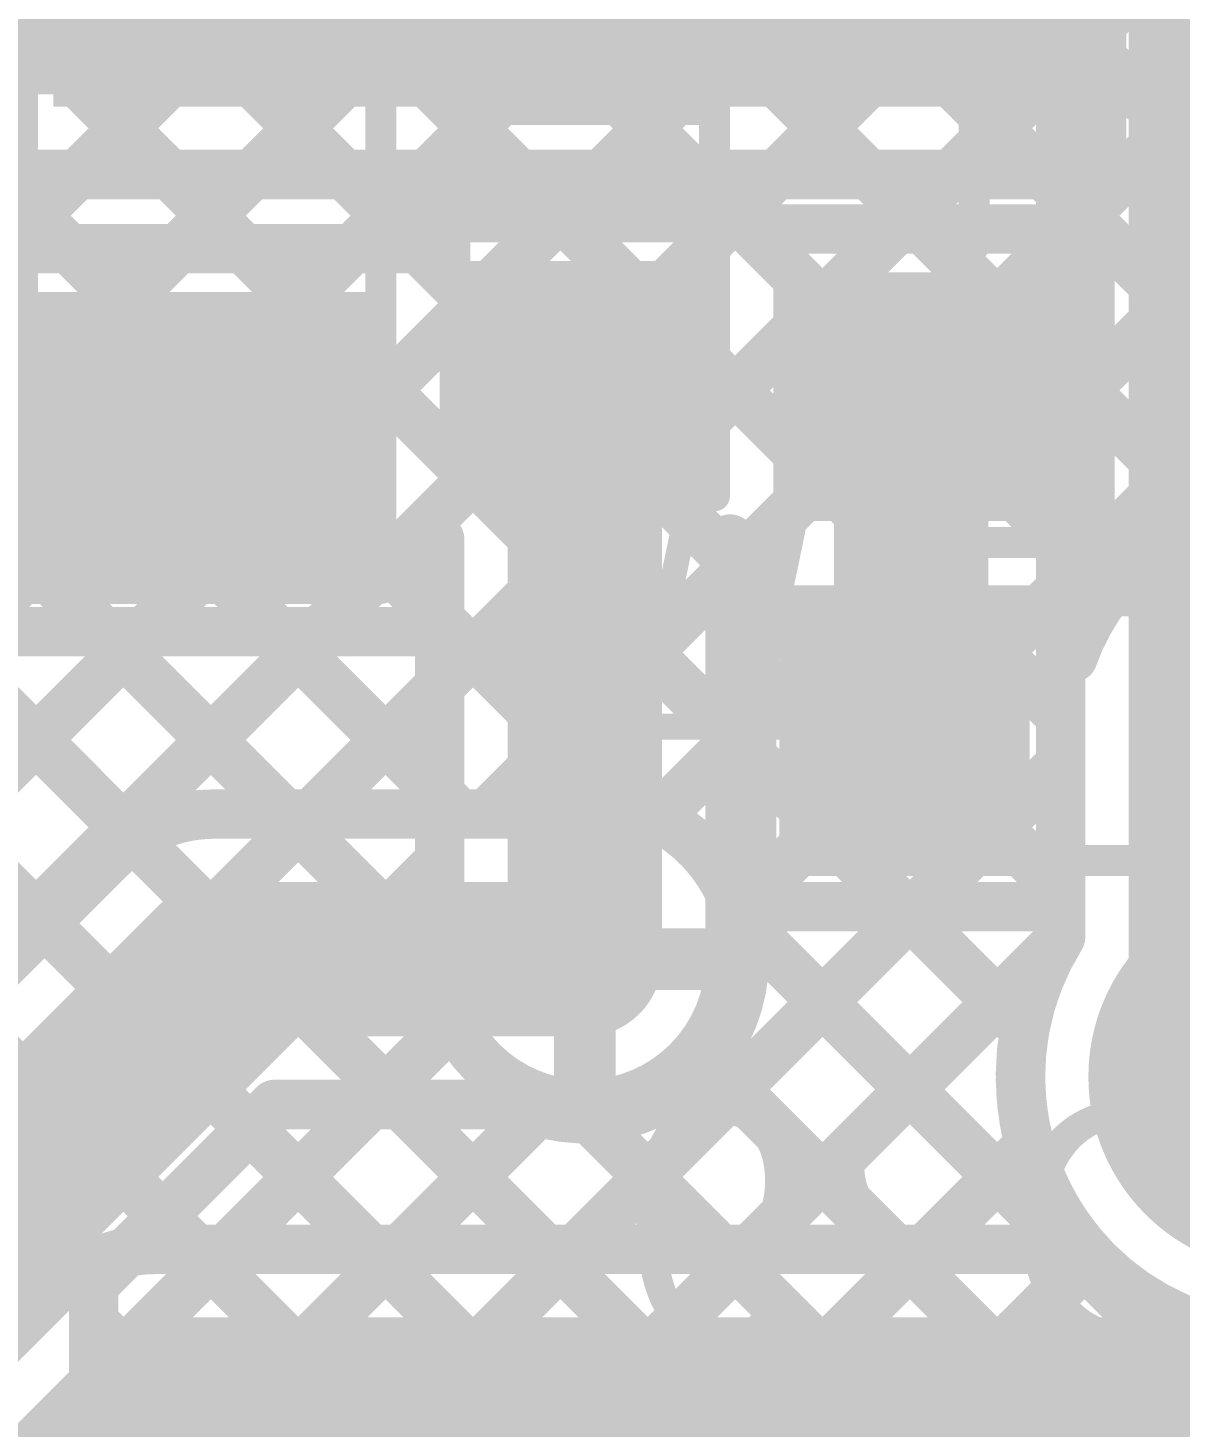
# Model space of a CAD drawing. Header units: millimetres. Extents: x 0 to 214, y 0 to 214.
# Drawn here: x 4.4159 to 4.6023, y 1.1491 to 1.3757 of the extents above; entities that cross this region are included whole.
import ezdxf

# ---------------------------------------------------------------- set-up
doc = ezdxf.new("R2010")
doc.units = ezdxf.units.MM
doc.header["$MEASUREMENT"] = 0
for name, color, linetype in [('BottomLayer', 5, 'Continuous'), ('BottomOverlay', 54, 'Continuous'), ('BottomPaste', 16, 'Continuous'), ('BottomSolder', 6, 'Continuous'), ('TopLayer', 1, 'Continuous'), ('TopOverlay', 2, 'Continuous'), ('TopPaste', 8, 'Continuous'), ('TopSolder', 216, 'Continuous'), ('ViaHoleLayer', 16, 'Continuous')]:
    doc.layers.add(name, color=color, linetype=linetype)
doc.styles.add('Arial', font='', dxfattribs={"height": 0.2})
doc.styles.get('Arial').set_extended_font_data('Arial')

# ---------------------------------------------------------------- blocks, each defined once
blk = doc.blocks.new('RES_0603_42')
at = {"layer": 'TopLayer'}
for points in [[(-0.015, 0.0175), (-0.015, -0.0175), (-0.045, -0.0175), (-0.045, 0.0175)], [(0.045, 0.0175), (0.045, -0.0175), (0.015, -0.0175), (0.015, 0.0175)]]:
    blk.add_hatch(color=1, dxfattribs=at).paths.add_polyline_path(points)
at = {"layer": 'TopPaste'}
for points in [[(-0.015, 0.0175), (-0.015, -0.0175), (-0.045, -0.0175), (-0.045, 0.0175)], [(0.045, 0.0175), (0.045, -0.0175), (0.015, -0.0175), (0.015, 0.0175)]]:
    blk.add_hatch(color=8, dxfattribs=at).paths.add_polyline_path(points)
at = {"layer": 'TopSolder'}
for points in [[(-0.011, 0.0215), (-0.011, -0.0215), (-0.049, -0.0215), (-0.049, 0.0215)], [(0.049, 0.0215), (0.049, -0.0215), (0.011, -0.0215), (0.011, 0.0215)]]:
    blk.add_hatch(color=216, dxfattribs=at).paths.add_polyline_path(points)
at = {"layer": 'TopOverlay', "const_width": 0.005}
for points in [[(-0.049, -0.021), (-0.049, 0.021)], [(0.049, 0.021), (-0.049, 0.021)], [(0.049, -0.021), (0.049, 0.021)], [(0.049, -0.021), (-0.049, -0.021)]]:
    blk.add_lwpolyline(points, dxfattribs=at)
at = {"layer": 'TopOverlay', "const_width": 0.0025}
for points in [[(-0.05025, 0.021, 1), (-0.04775, 0.021, 1)], [(-0.05025, 0.021, 1), (-0.04775, 0.021, 1)], [(0.04775, 0.021, 1), (0.05025, 0.021, 1)], [(0.04775, 0.021, 1), (0.05025, 0.021, 1)], [(-0.05025, -0.021, 1), (-0.04775, -0.021, 1)], [(-0.05025, -0.021, 1), (-0.04775, -0.021, 1)], [(0.04775, -0.021, 1), (0.05025, -0.021, 1)], [(0.04775, -0.021, 1), (0.05025, -0.021, 1)]]:
    blk.add_lwpolyline(points, format="xyb", close=True, dxfattribs=at)
blk = doc.blocks.new('RES_0805_44')
at = {"layer": 'TopLayer'}
for points in [[(-0.06, 0.025), (-0.02, 0.025), (-0.02, -0.025), (-0.06, -0.025)], [(0.02, 0.025), (0.06, 0.025), (0.06, -0.025), (0.02, -0.025)]]:
    blk.add_hatch(color=1, dxfattribs=at).paths.add_polyline_path(points)
at = {"layer": 'TopPaste'}
for points in [[(-0.06, 0.025), (-0.02, 0.025), (-0.02, -0.025), (-0.06, -0.025)], [(0.02, 0.025), (0.06, 0.025), (0.06, -0.025), (0.02, -0.025)]]:
    blk.add_hatch(color=8, dxfattribs=at).paths.add_polyline_path(points)
at = {"layer": 'TopSolder'}
for points in [[(-0.064, 0.029), (-0.016, 0.029), (-0.016, -0.029), (-0.064, -0.029)], [(0.016, 0.029), (0.064, 0.029), (0.064, -0.029), (0.016, -0.029)]]:
    blk.add_hatch(color=216, dxfattribs=at).paths.add_polyline_path(points)
at = {"layer": 'TopOverlay', "const_width": 0.005}
for points in [[(0.064, 0.029), (-0.064, 0.029)], [(-0.064, -0.029), (-0.064, 0.029)], [(0.064, -0.029), (0.064, 0.029)], [(0.064, -0.029), (-0.064, -0.029)]]:
    blk.add_lwpolyline(points, dxfattribs=at)
at = {"layer": 'TopOverlay', "const_width": 0.0025}
for points in [[(-0.06525, 0.029, 1), (-0.06275, 0.029, 1)], [(-0.06525, 0.029, 1), (-0.06275, 0.029, 1)], [(0.06275, 0.029, 1), (0.06525, 0.029, 1)], [(0.06275, 0.029, 1), (0.06525, 0.029, 1)], [(-0.06525, -0.029, 1), (-0.06275, -0.029, 1)], [(-0.06525, -0.029, 1), (-0.06275, -0.029, 1)], [(0.06275, -0.029, 1), (0.06525, -0.029, 1)], [(0.06275, -0.029, 1), (0.06525, -0.029, 1)]]:
    blk.add_lwpolyline(points, format="xyb", close=True, dxfattribs=at)
blk = doc.blocks.new('RES_0603_53')
at = {"layer": 'TopLayer'}
for points in [[(-0.015, 0.0175), (-0.015, -0.0175), (-0.045, -0.0175), (-0.045, 0.0175)], [(0.045, 0.0175), (0.045, -0.0175), (0.015, -0.0175), (0.015, 0.0175)]]:
    blk.add_hatch(color=1, dxfattribs=at).paths.add_polyline_path(points)
at = {"layer": 'TopPaste'}
for points in [[(-0.015, 0.0175), (-0.015, -0.0175), (-0.045, -0.0175), (-0.045, 0.0175)], [(0.045, 0.0175), (0.045, -0.0175), (0.015, -0.0175), (0.015, 0.0175)]]:
    blk.add_hatch(color=8, dxfattribs=at).paths.add_polyline_path(points)
at = {"layer": 'TopSolder'}
for points in [[(-0.011, 0.0215), (-0.011, -0.0215), (-0.049, -0.0215), (-0.049, 0.0215)], [(0.049, 0.0215), (0.049, -0.0215), (0.011, -0.0215), (0.011, 0.0215)]]:
    blk.add_hatch(color=216, dxfattribs=at).paths.add_polyline_path(points)
at = {"layer": 'TopOverlay', "const_width": 0.005}
for points in [[(-0.049, -0.021), (-0.049, 0.021)], [(-0.049, 0.021), (0.049, 0.021)], [(0.049, -0.021), (0.049, 0.021)], [(-0.049, -0.021), (0.049, -0.021)]]:
    blk.add_lwpolyline(points, dxfattribs=at)
at = {"layer": 'TopOverlay', "const_width": 0.0025}
for points in [[(-0.05025, 0.021, 1), (-0.04775, 0.021, 1)], [(-0.05025, 0.021, 1), (-0.04775, 0.021, 1)], [(0.04775, 0.021, 1), (0.05025, 0.021, 1)], [(0.04775, 0.021, 1), (0.05025, 0.021, 1)], [(-0.05025, -0.021, 1), (-0.04775, -0.021, 1)], [(-0.05025, -0.021, 1), (-0.04775, -0.021, 1)], [(0.04775, -0.021, 1), (0.05025, -0.021, 1)], [(0.04775, -0.021, 1), (0.05025, -0.021, 1)]]:
    blk.add_lwpolyline(points, format="xyb", close=True, dxfattribs=at)
blk = doc.blocks.new('SOT_23_B_69')
at = {"layer": 'BottomLayer'}
for points in [[(-0.05354335, 0.05748035), (-0.02125985, 0.05748035), (-0.02125985, 0.02125985), (-0.05354335, 0.02125985)], [(0.02125985, 0.05748035), (0.05354335, 0.05748035), (0.05354335, 0.02125985), (0.02125985, 0.02125985)], [(-0.01614175, -0.02125985), (0.01614175, -0.02125985), (0.01614175, -0.05748035), (-0.01614175, -0.05748035)]]:
    blk.add_hatch(color=5, dxfattribs=at).paths.add_polyline_path(points)
at = {"layer": 'BottomPaste'}
for points in [[(-0.05354335, 0.05748035), (-0.02125985, 0.05748035), (-0.02125985, 0.02125985), (-0.05354335, 0.02125985)], [(0.02125985, 0.05748035), (0.05354335, 0.05748035), (0.05354335, 0.02125985), (0.02125985, 0.02125985)], [(-0.01614175, -0.02125985), (0.01614175, -0.02125985), (0.01614175, -0.05748035), (-0.01614175, -0.05748035)]]:
    blk.add_hatch(color=16, dxfattribs=at).paths.add_polyline_path(points)
at = {"layer": 'BottomSolder'}
for points in [[(-0.05754335, 0.06148035), (-0.01725985, 0.06148035), (-0.01725985, 0.01725985), (-0.05754335, 0.01725985)], [(0.01725985, 0.06148035), (0.05754335, 0.06148035), (0.05754335, 0.01725985), (0.01725985, 0.01725985)], [(-0.02014175, -0.01725985), (0.02014175, -0.01725985), (0.02014175, -0.06148035), (-0.02014175, -0.06148035)]]:
    blk.add_hatch(color=6, dxfattribs=at).paths.add_polyline_path(points)
at = {"layer": 'BottomOverlay'}
for points, const_width in [([(-0.0643944, 0.045, 1), (-0.0716056, 0.045, 1)], 0.01), ([(-0.0741056, 0.045, 1), (-0.0691056, 0.045, 1)], 0.005), ([(-0.0668944, 0.045, 1), (-0.0618944, 0.045, 1)], 0.005), ([(-0.06225, 0.027, 1), (-0.05975, 0.027, 1)], 0.0025), ([(-0.01425, 0.029, 1), (-0.01175, 0.029, 1)], 0.0025), ([(0.01175, 0.029, 1), (0.01425, 0.029, 1)], 0.0025), ([(0.05975, 0.027, 1), (0.06225, 0.027, 1)], 0.0025), ([(-0.06225, -0.029, 1), (-0.05975, -0.029, 1)], 0.0025), ([(-0.06225, -0.029, 1), (-0.05975, -0.029, 1)], 0.0025), ([(-0.02525, -0.029, 1), (-0.02275, -0.029, 1)], 0.0025), ([(0.02275, -0.029, 1), (0.02525, -0.029, 1)], 0.0025), ([(0.05975, -0.029, 1), (0.06225, -0.029, 1)], 0.0025), ([(0.05975, -0.029, 1), (0.06225, -0.029, 1)], 0.0025)]:
    blk.add_lwpolyline(points, format="xyb", close=True, dxfattribs=dict(at, const_width=const_width))
at = {"layer": 'BottomOverlay', "const_width": 0.005}
for points in [[(-0.061, -0.029), (-0.061, 0.027)], [(0.013, 0.029), (-0.013, 0.029)], [(0.061, -0.029), (0.061, 0.027)], [(-0.024, -0.029), (-0.061, -0.029)], [(0.061, -0.029), (0.024, -0.029)]]:
    blk.add_lwpolyline(points, dxfattribs=at)
blk = doc.blocks.new('SOT_23_70')
at = {"layer": 'TopLayer'}
for points in [[(-0.01614175, 0.05748035), (0.01614175, 0.05748035), (0.01614175, 0.02125985), (-0.01614175, 0.02125985)], [(-0.05354335, -0.02125985), (-0.02125985, -0.02125985), (-0.02125985, -0.05748035), (-0.05354335, -0.05748035)], [(0.02125985, -0.02125985), (0.05354335, -0.02125985), (0.05354335, -0.05748035), (0.02125985, -0.05748035)]]:
    blk.add_hatch(color=1, dxfattribs=at).paths.add_polyline_path(points)
at = {"layer": 'TopPaste'}
for points in [[(-0.01614175, 0.05748035), (0.01614175, 0.05748035), (0.01614175, 0.02125985), (-0.01614175, 0.02125985)], [(-0.05354335, -0.02125985), (-0.02125985, -0.02125985), (-0.02125985, -0.05748035), (-0.05354335, -0.05748035)], [(0.02125985, -0.02125985), (0.05354335, -0.02125985), (0.05354335, -0.05748035), (0.02125985, -0.05748035)]]:
    blk.add_hatch(color=8, dxfattribs=at).paths.add_polyline_path(points)
at = {"layer": 'TopSolder'}
for points in [[(-0.02014175, 0.06148035), (0.02014175, 0.06148035), (0.02014175, 0.01725985), (-0.02014175, 0.01725985)], [(-0.05754335, -0.01725985), (-0.01725985, -0.01725985), (-0.01725985, -0.06148035), (-0.05754335, -0.06148035)], [(0.01725985, -0.01725985), (0.05754335, -0.01725985), (0.05754335, -0.06148035), (0.01725985, -0.06148035)]]:
    blk.add_hatch(color=216, dxfattribs=at).paths.add_polyline_path(points)
at = {"layer": 'TopOverlay', "const_width": 0.005}
for points in [[(-0.024, 0.029), (-0.061, 0.029)], [(-0.061, -0.027), (-0.061, 0.029)], [(0.061, 0.029), (0.024, 0.029)], [(0.061, -0.027), (0.061, 0.029)], [(0.013, -0.029), (-0.013, -0.029)]]:
    blk.add_lwpolyline(points, dxfattribs=at)
at = {"layer": 'TopOverlay'}
for points, const_width in [([(-0.06225, 0.029, 1), (-0.05975, 0.029, 1)], 0.0025), ([(-0.06225, 0.029, 1), (-0.05975, 0.029, 1)], 0.0025), ([(-0.02525, 0.029, 1), (-0.02275, 0.029, 1)], 0.0025), ([(0.02275, 0.029, 1), (0.02525, 0.029, 1)], 0.0025), ([(0.05975, 0.029, 1), (0.06225, 0.029, 1)], 0.0025), ([(0.05975, 0.029, 1), (0.06225, 0.029, 1)], 0.0025), ([(-0.06225, -0.027, 1), (-0.05975, -0.027, 1)], 0.0025), ([(0.05975, -0.027, 1), (0.06225, -0.027, 1)], 0.0025), ([(-0.01425, -0.029, 1), (-0.01175, -0.029, 1)], 0.0025), ([(0.01175, -0.029, 1), (0.01425, -0.029, 1)], 0.0025), ([(-0.0643944, -0.045, 1), (-0.0716056, -0.045, 1)], 0.01), ([(-0.0741056, -0.045, 1), (-0.0691056, -0.045, 1)], 0.005), ([(-0.0668944, -0.045, 1), (-0.0618944, -0.045, 1)], 0.005)]:
    blk.add_lwpolyline(points, format="xyb", close=True, dxfattribs=dict(at, const_width=const_width))

msp = doc.modelspace()

# ---------------------------------------------------------------- hatches: boundary and pattern name
at = {"layer": 'BottomLayer'}
h = msp.add_hatch(color=5, dxfattribs=at)
edge = h.paths.add_edge_path()
edge.add_arc((4.619, 1.206), 0.031496, 0, 360)
h = msp.add_hatch(color=5, dxfattribs=at)
edge = h.paths.add_edge_path()
edge.add_arc((4.506, 1.225), 0.011811, 0, 360)
at = {"layer": 'BottomSolder'}
h = msp.add_hatch(color=6, dxfattribs=at)
edge = h.paths.add_edge_path()
edge.add_arc((4.506, 1.225), 0.0099055, 0, 360)
at = {"layer": 'TopLayer'}
msp.add_hatch(color=1, dxfattribs=at).paths.add_polyline_path([(4.5786302, 1.363), (4.5786302, 1.414), (4.4200002, 1.414), (4.4200002, 1.363)])
h = msp.add_hatch(color=1, dxfattribs=at)
edge = h.paths.add_edge_path()
edge.add_arc((4.619, 1.206), 0.031496, 0, 360)
h = msp.add_hatch(color=1, dxfattribs=at)
edge = h.paths.add_edge_path()
edge.add_arc((4.506, 1.225), 0.011811, 0, 360)
at = {"layer": 'TopSolder'}
h = msp.add_hatch(color=216, dxfattribs=at)
edge = h.paths.add_edge_path()
edge.add_arc((4.506, 1.225), 0.0099055, 0, 360)
at = {"layer": 'ViaHoleLayer'}
h = msp.add_hatch(color=16, dxfattribs=at)
edge = h.paths.add_edge_path()
edge.add_arc((4.506, 1.225), 0.0059055, 0, 360)

# ---------------------------------------------------------------- linework, layer by layer
at = {"layer": 'BottomLayer'}
for points, const_width in [([(4.1789998, 1.781512), (4.583, 1.3775118)], 0.008), ([(4.1789998, 1.7532277), (4.583, 1.3492275)], 0.008), ([(4.1789998, 1.7249434), (4.583, 1.3209432)], 0.008), ([(4.1789998, 1.6966591), (4.583, 1.2926589)], 0.008), ([(4.1789998, 1.6683748), (4.583, 1.2643746)], 0.008), ([(4.1789999, 1.6400904), (4.583, 1.2360903)], 0.008), ([(4.619, 1.206), (4.619, 1.608)], 0.05), ([(4.1789999, 1.6118061), (4.5771916, 1.2136144)], 0.008), ([(4.583, 1.2285814), (4.583, 1.5854186)], 0.008), ([(4.1789999, 1.5835218), (4.5125576, 1.2499641)], 0.008), ([(4.1789999, 1.5552375), (4.4857374, 1.2485)], 0.008), ([(4.179, 1.1354381), (4.583, 1.5394381)], 0.008), ([(4.1789999, 1.5269532), (4.4574531, 1.2485)], 0.008), ([(4.179, 1.1071538), (4.583, 1.5111538)], 0.008), ([(4.1789999, 1.4986689), (4.4330554, 1.2446134)], 0.008), ([(4.179, 1.0788695), (4.583, 1.4828695)], 0.008), ([(4.1789999, 1.4703846), (4.4185753, 1.2308093)], 0.008), ([(4.179, 1.0505852), (4.583, 1.4545852)], 0.008), ([(4.179, 1.0223009), (4.583, 1.4263009)], 0.008), ([(4.179, 0.9940166), (4.583, 1.3980166)], 0.008), ([(4.4617677, 1.2485), (4.583, 1.3697323)], 0.008), ([(4.490052, 1.2485), (4.583, 1.341448)], 0.008), ([(4.5177948, 1.2479585), (4.583, 1.3131637)], 0.008), ([(4.5306794, 1.2325588), (4.583, 1.2848794)], 0.008), ([(4.4265, 1.1000951), (4.583, 1.2565951)], 0.008), ([(4.446, 1.2485), (4.4953249, 1.2485)], 0.008), ([(4.506, 1.225), (4.506, 1.246811)], 0.01), ([(4.3864006, 1.1986346), (4.4293654, 1.2415994)], 0.008), ([(4.403, 1.182), (4.446, 1.225)], 0.025), ([(4.446, 1.225), (4.504, 1.225)], 0.025), ([(4.5309641, 1.2315576), (4.5969689, 1.1655528)], 0.008), ([(4.4656892, 1.111), (4.5825699, 1.2278807)], 0.008), ([(4.506, 1.225), (4.527811, 1.225)], 0.01), ([(4.506, 1.203189), (4.506, 1.225)], 0.01), ([(4.5257979, 1.2084395), (4.594, 1.1402374)], 0.008), ([(4.4265, 1.172266), (4.455734, 1.2015)], 0.008), ([(4.4265, 1.1566637), (4.4713363, 1.2015)], 0.008), ([(4.455734, 1.2015), (4.4953249, 1.2015)], 0.008), ([(4.4761688, 1.2015), (4.560527, 1.1171418)], 0.008), ([(4.4265, 1.1283794), (4.4984412, 1.2003206)], 0.008), ([(4.5067531, 1.1992), (4.594, 1.1119531)], 0.008), ([(4.4518093, 1.1975753), (4.5322427, 1.1171418)], 0.008), ([(4.4939735, 1.111), (4.5779567, 1.1949832)], 0.008), ([(4.4376671, 1.1834331), (4.5101002, 1.111)], 0.008), ([(4.5283996, 1.1171418), (4.5880922, 1.1768344)], 0.008), ([(4.4265, 1.073734), (4.4265, 1.172266)], 0.008), ([(4.4265, 1.1663159), (4.4818159, 1.111)], 0.008), ([(4.594, 1.1655528), (4.6059638, 1.1655528)], 0.008), ([(4.594, 1.0995528), (4.594, 1.1655528)], 0.008), ([(4.5566839, 1.1171418), (4.594, 1.1544579)], 0.008)]:
    msp.add_lwpolyline(points, dxfattribs=dict(at, const_width=const_width))
for points, const_width in [([(4.581, 1.3775118, 1), (4.585, 1.3775118, 1)], 0.004), ([(4.581, 1.3697323, 1), (4.585, 1.3697323, 1)], 0.004), ([(4.581, 1.3492275, 1), (4.585, 1.3492275, 1)], 0.004), ([(4.581, 1.341448, 1), (4.585, 1.341448, 1)], 0.004), ([(4.581, 1.3209432, 1), (4.585, 1.3209432, 1)], 0.004), ([(4.581, 1.3131637, 1), (4.585, 1.3131637, 1)], 0.004), ([(4.581, 1.2926589, 1), (4.585, 1.2926589, 1)], 0.004), ([(4.581, 1.2848794, 1), (4.585, 1.2848794, 1)], 0.004), ([(4.581, 1.2643746, 1), (4.585, 1.2643746, 1)], 0.004), ([(4.581, 1.2565951, 1), (4.585, 1.2565951, 1)], 0.004), ([(4.5105576, 1.2499641, 1), (4.5145576, 1.2499641, 1)], 0.004), ([(4.444, 1.2485, 1), (4.448, 1.2485, 1)], 0.004), ([(4.444, 1.2485, 1), (4.448, 1.2485, 1)], 0.004), ([(4.444, 1.2485, 1), (4.448, 1.2485, 1)], 0.004), ([(4.4554531, 1.2485, 1), (4.4594531, 1.2485, 1)], 0.004), ([(4.4597677, 1.2485, 1), (4.4637677, 1.2485, 1)], 0.004), ([(4.4837374, 1.2485, 1), (4.4877374, 1.2485, 1)], 0.004), ([(4.488052, 1.2485, 1), (4.492052, 1.2485, 1)], 0.004), ([(4.4933249, 1.2485, 1), (4.4973249, 1.2485, 1)], 0.004), ([(4.4933249, 1.2485, 1), (4.4973249, 1.2485, 1)], 0.004), ([(4.5035, 1.246811, 1), (4.5085, 1.246811, 1)], 0.005), ([(4.5157948, 1.2479585, 1), (4.5197948, 1.2479585, 1)], 0.004), ([(4.4310554, 1.2446134, 1), (4.4350554, 1.2446134, 1)], 0.004), ([(4.4273654, 1.2415994, 1), (4.4313654, 1.2415994, 1)], 0.004), ([(4.4273654, 1.2415994, 1), (4.4313654, 1.2415994, 1)], 0.004), ([(4.427383, 1.241617, 1), (4.431383, 1.241617, 1)], 0.004), ([(4.581, 1.2360903, 1), (4.585, 1.2360903, 1)], 0.004), ([(4.43975, 1.225, 1), (4.45225, 1.225, 1)], 0.0125), ([(4.43975, 1.225, 1), (4.45225, 1.225, 1)], 0.0125), ([(4.49775, 1.225, 1), (4.51025, 1.225, 1)], 0.0125), ([(4.4165753, 1.2308093, 1), (4.4205753, 1.2308093, 1)], 0.004), ([(4.5286794, 1.2325588, 1), (4.5326794, 1.2325588, 1)], 0.004), ([(4.5289641, 1.2315576, 1), (4.5329641, 1.2315576, 1)], 0.004), ([(4.581, 1.2285814, 1), (4.585, 1.2285814, 1)], 0.004), ([(4.581, 1.2285814, 1), (4.585, 1.2285814, 1)], 0.004), ([(4.5805699, 1.2278807, 1), (4.5845699, 1.2278807, 1)], 0.004), ([(4.6065, 1.206, 1), (4.6315, 1.206, 1)], 0.025), ([(4.5035, 1.225, 1), (4.5085, 1.225, 1)], 0.005), ([(4.5035, 1.225, 1), (4.5085, 1.225, 1)], 0.005), ([(4.5035, 1.225, 1), (4.5085, 1.225, 1)], 0.005), ([(4.525311, 1.225, 1), (4.530311, 1.225, 1)], 0.005), ([(4.529811, 1.225, 1), (4.533811, 1.225, 1)], 0.004), ([(4.529811, 1.225, 1), (4.533811, 1.225, 1)], 0.004), ([(4.5751916, 1.2136144, 1), (4.5791916, 1.2136144, 1)], 0.004), ([(4.5237979, 1.2084395, 1), (4.5277979, 1.2084395, 1)], 0.004), ([(4.5035, 1.203189, 1), (4.5085, 1.203189, 1)], 0.005), ([(4.453734, 1.2015, 1), (4.457734, 1.2015, 1)], 0.004), ([(4.453734, 1.2015, 1), (4.457734, 1.2015, 1)], 0.004), ([(4.4693363, 1.2015, 1), (4.4733363, 1.2015, 1)], 0.004), ([(4.4741688, 1.2015, 1), (4.4781688, 1.2015, 1)], 0.004), ([(4.4933249, 1.2015, 1), (4.4973249, 1.2015, 1)], 0.004), ([(4.4933249, 1.2015, 1), (4.4973249, 1.2015, 1)], 0.004), ([(4.4964412, 1.2003206, 1), (4.5004412, 1.2003206, 1)], 0.004), ([(4.5047531, 1.1992, 1), (4.5087531, 1.1992, 1)], 0.004), ([(4.4498093, 1.1975753, 1), (4.4538093, 1.1975753, 1)], 0.004), ([(4.5759567, 1.1949832, 1), (4.5799567, 1.1949832, 1)], 0.004), ([(4.4356671, 1.1834331, 1), (4.4396671, 1.1834331, 1)], 0.004), ([(4.5860922, 1.1768344, 1), (4.5900922, 1.1768344, 1)], 0.004), ([(4.4245, 1.172266, 1), (4.4285, 1.172266, 1)], 0.004), ([(4.4245, 1.172266, 1), (4.4285, 1.172266, 1)], 0.004), ([(4.4245, 1.1663159, 1), (4.4285, 1.1663159, 1)], 0.004), ([(4.592, 1.1655528, 1), (4.596, 1.1655528, 1)], 0.004), ([(4.592, 1.1655528, 1), (4.596, 1.1655528, 1)], 0.004), ([(4.5949689, 1.1655528, 1), (4.5989689, 1.1655528, 1)], 0.004), ([(4.6039638, 1.1655528, 1), (4.6079638, 1.1655528, 1)], 0.004), ([(4.6039638, 1.1655528, 1), (4.6079638, 1.1655528, 1)], 0.004), ([(4.4245, 1.1566637, 1), (4.4285, 1.1566637, 1)], 0.004), ([(4.592, 1.1544579, 1), (4.596, 1.1544579, 1)], 0.004)]:
    msp.add_lwpolyline(points, format="xyb", close=True, dxfattribs=dict(at, const_width=const_width))
at = {"layer": 'BottomLayer', "const_width": 0.008}
for points in [[(4.4953249, 1.2485, -0.5453896436933522), (4.531811, 1.225)], [(4.4293654, 1.2415994, -0.1991881979975344), (4.446, 1.2485)], [(4.429383, 1.241617, -0.198912367379658), (4.446, 1.2485)], [(4.6059638, 1.1655528, -0.4889982167588348), (4.583, 1.2285814)], [(4.531811, 1.225, -0.545389643693352), (4.4953249, 1.2015)]]:
    msp.add_lwpolyline(points, format="xyb", dxfattribs=at)
at = {"layer": 'TopLayer'}
for points, const_width in [([(4.5896302, 1.3763625), (4.7852677, 1.572)], 0.008), ([(4.5896302, 1.352), (4.5896302, 1.425)], 0.008), ([(4.5896302, 1.3708816), (4.6082598, 1.352252)], 0.008), ([(4.5847394, 1.3431874), (4.6082598, 1.3667078)], 0.008), ([(4.4090002, 1.352), (4.5896302, 1.352)], 0.008), ([(4.4105217, 1.352), (4.4225217, 1.34)], 0.008), ([(4.4118462, 1.34), (4.4238462, 1.352)], 0.008), ([(4.438806, 1.352), (4.450806, 1.34)], 0.008), ([(4.4401305, 1.34), (4.4521305, 1.352)], 0.008), ([(4.4670903, 1.352), (4.4775, 1.3415903)], 0.008), ([(4.4684148, 1.34), (4.4804148, 1.352)], 0.008), ([(4.4953746, 1.352), (4.5023746, 1.345)], 0.008), ([(4.5016991, 1.345), (4.5086991, 1.352)], 0.008), ([(4.5236589, 1.352), (4.5306589, 1.345)], 0.008), ([(4.5299834, 1.345), (4.5369834, 1.352)], 0.008), ([(4.5519432, 1.352), (4.5607558, 1.3431874)], 0.008), ([(4.5564551, 1.3431874), (4.5652677, 1.352)], 0.008), ([(4.5802275, 1.352), (4.6417275, 1.2905)], 0.008), ([(4.4775, 1.345), (4.5345, 1.345)], 0.008), ([(4.4775, 1.34), (4.4775, 1.345)], 0.008), ([(4.5345, 1.3431874), (4.5877402, 1.3431874)], 0.008), ([(4.5877402, 1.2889038), (4.5877402, 1.3431874)], 0.008), ([(4.408, 1.34), (4.4775, 1.34)], 0.008), ([(4.5877402, 1.3179039), (4.6082598, 1.3384235)], 0.008), ([(4.504, 1.317), (4.506, 1.319)], 0.025), ([(4.5877402, 1.2896196), (4.624426, 1.3263054)], 0.008), ([(4.506, 1.225), (4.506, 1.317)], 0.025), ([(4.5588149, 1.2621851), (4.5588149, 1.3158606)], 0.025), ([(4.5586299, 1.3160456), (4.5588149, 1.3158606)], 0.02), ([(4.359, 1.309), (4.444, 1.309)], 0.025), ([(4.5877402, 1.316203), (4.6077471, 1.2961961)], 0.008), ([(4.48, 1.278), (4.48, 1.293)], 0.008), ([(4.4825, 1.225), (4.4825, 1.293)], 0.008), ([(4.5295, 1.225), (4.5295, 1.293)], 0.008), ([(4.5295196, 1.2889038), (4.5295196, 1.293)], 0.008), ([(4.593, 1.2868998), (4.593, 1.2905)], 0.008), ([(4.593, 1.2905), (4.5970057, 1.2905)], 0.008), ([(4.5295196, 1.2889038), (4.533, 1.2889038)], 0.008), ([(4.5301865, 1.2889038), (4.533, 1.2860903)], 0.008), ([(4.533, 1.2335), (4.533, 1.2889038)], 0.008), ([(4.585, 1.2738322), (4.585, 1.2889038)], 0.008), ([(4.5867551, 1.2889038), (4.5910141, 1.2846448)], 0.008), ([(4.3921688, 1.2855), (4.499616, 1.1780528)], 0.008), ([(4.3663093, 1.2830753), (4.4713317, 1.1780528)], 0.008), ([(4.619, 1.206), (4.619, 1.262)], 0.05), ([(4.48, 1.2825217), (4.4825, 1.2800217)], 0.008), ([(4.2615, 1.0765166), (4.4629834, 1.278)], 0.008), ([(4.2615, 1.1048009), (4.4346991, 1.278)], 0.008), ([(4.408, 1.278), (4.48, 1.278)], 0.008), ([(4.4279531, 1.278), (4.4825546, 1.2233985)], 0.008), ([(4.4562374, 1.278), (4.4825, 1.2517374)], 0.008), ([(4.2615, 1.0482323), (4.4825, 1.2692323)], 0.008), ([(4.3521671, 1.2689331), (4.4430474, 1.1780528)], 0.008), ([(4.5588149, 1.2621851), (4.559, 1.262)], 0.02), ([(4.5295, 1.2596637), (4.533, 1.2631637)], 0.008), ([(4.5295, 1.261306), (4.533, 1.257806)], 0.008), ([(4.338025, 1.254791), (4.420813, 1.1720029)], 0.008), ([(4.2615, 1.019948), (4.4825, 1.240948)], 0.008), ([(4.5044577, 1.1780528), (4.5599049, 1.2335)], 0.008), ([(4.5295, 1.2313794), (4.533, 1.2348794)], 0.008), ([(4.533, 1.2335), (4.583, 1.2335)], 0.008), ([(4.557306, 1.2335), (4.5771916, 1.2136144)], 0.008), ([(4.583, 1.2285814), (4.583, 1.2335)], 0.008), ([(4.5295, 1.2330217), (4.5844689, 1.1780528)], 0.008), ([(4.532742, 1.1780528), (4.5825699, 1.2278807)], 0.008), ([(4.4478891, 1.1780528), (4.4847667, 1.2149304)], 0.008), ([(4.5241567, 1.2100807), (4.5561846, 1.1780528)], 0.008), ([(4.4761734, 1.1780528), (4.5003179, 1.2021973)], 0.008), ([(4.5043985, 1.2015546), (4.5279003, 1.1780528)], 0.008), ([(4.5610263, 1.1780528), (4.5779567, 1.1949832)], 0.008), ([(4.4365528, 1.1780528), (4.5869864, 1.1780528)], 0.008), ([(4.3174006, 1.0686346), (4.4199182, 1.1711522)], 0.008), ([(4.334, 1.052), (4.4365528, 1.1545528)], 0.025), ([(4.4365528, 1.1545528), (4.6394472, 1.1545528)], 0.025)]:
    msp.add_lwpolyline(points, dxfattribs=dict(at, const_width=const_width))
for points, const_width in [([(4.5876302, 1.3763625, 1), (4.5916302, 1.3763625, 1)], 0.004), ([(4.5876302, 1.3708816, 1), (4.5916302, 1.3708816, 1)], 0.004), ([(4.4218462, 1.352, 1), (4.4258462, 1.352, 1)], 0.004), ([(4.436806, 1.352, 1), (4.440806, 1.352, 1)], 0.004), ([(4.4501305, 1.352, 1), (4.4541305, 1.352, 1)], 0.004), ([(4.4650903, 1.352, 1), (4.4690903, 1.352, 1)], 0.004), ([(4.4784148, 1.352, 1), (4.4824148, 1.352, 1)], 0.004), ([(4.4933746, 1.352, 1), (4.4973746, 1.352, 1)], 0.004), ([(4.5066991, 1.352, 1), (4.5106991, 1.352, 1)], 0.004), ([(4.5216589, 1.352, 1), (4.5256589, 1.352, 1)], 0.004), ([(4.5349834, 1.352, 1), (4.5389834, 1.352, 1)], 0.004), ([(4.5499432, 1.352, 1), (4.5539432, 1.352, 1)], 0.004), ([(4.5632677, 1.352, 1), (4.5672677, 1.352, 1)], 0.004), ([(4.5782275, 1.352, 1), (4.5822275, 1.352, 1)], 0.004), ([(4.5876302, 1.352, 1), (4.5916302, 1.352, 1)], 0.004), ([(4.5876302, 1.352, 1), (4.5916302, 1.352, 1)], 0.004), ([(4.4755, 1.345, 1), (4.4795, 1.345, 1)], 0.004), ([(4.4755, 1.345, 1), (4.4795, 1.345, 1)], 0.004), ([(4.4996991, 1.345, 1), (4.5036991, 1.345, 1)], 0.004), ([(4.5003746, 1.345, 1), (4.5043746, 1.345, 1)], 0.004), ([(4.5279834, 1.345, 1), (4.5319834, 1.345, 1)], 0.004), ([(4.5286589, 1.345, 1), (4.5326589, 1.345, 1)], 0.004), ([(4.5325, 1.345, 1), (4.5365, 1.345, 1)], 0.004), ([(4.5325, 1.3431874, 1), (4.5365, 1.3431874, 1)], 0.004), ([(4.5544551, 1.3431874, 1), (4.5584551, 1.3431874, 1)], 0.004), ([(4.5587558, 1.3431874, 1), (4.5627558, 1.3431874, 1)], 0.004), ([(4.5827394, 1.3431874, 1), (4.5867394, 1.3431874, 1)], 0.004), ([(4.5857402, 1.3431874, 1), (4.5897402, 1.3431874, 1)], 0.004), ([(4.5857402, 1.3431874, 1), (4.5897402, 1.3431874, 1)], 0.004), ([(4.4205217, 1.34, 1), (4.4245217, 1.34, 1)], 0.004), ([(4.4381305, 1.34, 1), (4.4421305, 1.34, 1)], 0.004), ([(4.448806, 1.34, 1), (4.452806, 1.34, 1)], 0.004), ([(4.4664148, 1.34, 1), (4.4704148, 1.34, 1)], 0.004), ([(4.4755, 1.3415903, 1), (4.4795, 1.3415903, 1)], 0.004), ([(4.4755, 1.34, 1), (4.4795, 1.34, 1)], 0.004), ([(4.4755, 1.34, 1), (4.4795, 1.34, 1)], 0.004), ([(4.49975, 1.319, 1), (4.51225, 1.319, 1)], 0.0125), ([(4.49775, 1.317, 1), (4.51025, 1.317, 1)], 0.0125), ([(4.49975, 1.317, 1), (4.51225, 1.317, 1)], 0.0125), ([(4.5525649, 1.3158606, 1), (4.5650649, 1.3158606, 1)], 0.0125), ([(4.5536299, 1.3160456, 1), (4.5636299, 1.3160456, 1)], 0.01), ([(4.5538149, 1.3158606, 1), (4.5638149, 1.3158606, 1)], 0.01), ([(4.43775, 1.309, 1), (4.45025, 1.309, 1)], 0.0125), ([(4.5857402, 1.3179039, 1), (4.5897402, 1.3179039, 1)], 0.004), ([(4.5857402, 1.316203, 1), (4.5897402, 1.316203, 1)], 0.004), ([(4.478, 1.293, 1), (4.482, 1.293, 1)], 0.004), ([(4.4805, 1.293, 1), (4.4845, 1.293, 1)], 0.004), ([(4.5275, 1.293, 1), (4.5315, 1.293, 1)], 0.004), ([(4.5275196, 1.293, 1), (4.5315196, 1.293, 1)], 0.004), ([(4.591, 1.2905, 1), (4.595, 1.2905, 1)], 0.004), ([(4.591, 1.2905, 1), (4.595, 1.2905, 1)], 0.004), ([(4.5950057, 1.2905, 1), (4.5990057, 1.2905, 1)], 0.004), ([(4.5950057, 1.2905, 1), (4.5990057, 1.2905, 1)], 0.004), ([(4.5950057, 1.2905, 1), (4.5990057, 1.2905, 1)], 0.004), ([(4.5275196, 1.2889038, 1), (4.5315196, 1.2889038, 1)], 0.004), ([(4.5275196, 1.2889038, 1), (4.5315196, 1.2889038, 1)], 0.004), ([(4.5281865, 1.2889038, 1), (4.5321865, 1.2889038, 1)], 0.004), ([(4.531, 1.2889038, 1), (4.535, 1.2889038, 1)], 0.004), ([(4.531, 1.2889038, 1), (4.535, 1.2889038, 1)], 0.004), ([(4.583, 1.2889038, 1), (4.587, 1.2889038, 1)], 0.004), ([(4.5847551, 1.2889038, 1), (4.5887551, 1.2889038, 1)], 0.004), ([(4.5857402, 1.2896196, 1), (4.5897402, 1.2896196, 1)], 0.004), ([(4.5857402, 1.2889038, 1), (4.5897402, 1.2889038, 1)], 0.004), ([(4.531, 1.2860903, 1), (4.535, 1.2860903, 1)], 0.004), ([(4.591, 1.2868998, 1), (4.595, 1.2868998, 1)], 0.004), ([(4.591, 1.2868998, 1), (4.595, 1.2868998, 1)], 0.004), ([(4.591, 1.2868998, 1), (4.595, 1.2868998, 1)], 0.004), ([(4.5890141, 1.2846448, 1), (4.5930141, 1.2846448, 1)], 0.004), ([(4.6065, 1.262, 1), (4.6315, 1.262, 1)], 0.025), ([(4.478, 1.2825217, 1), (4.482, 1.2825217, 1)], 0.004), ([(4.4805, 1.2800217, 1), (4.4845, 1.2800217, 1)], 0.004), ([(4.4259531, 1.278, 1), (4.4299531, 1.278, 1)], 0.004), ([(4.4326991, 1.278, 1), (4.4366991, 1.278, 1)], 0.004), ([(4.4542374, 1.278, 1), (4.4582374, 1.278, 1)], 0.004), ([(4.4609834, 1.278, 1), (4.4649834, 1.278, 1)], 0.004), ([(4.478, 1.278, 1), (4.482, 1.278, 1)], 0.004), ([(4.478, 1.278, 1), (4.482, 1.278, 1)], 0.004), ([(4.583, 1.2738322, 1), (4.587, 1.2738322, 1)], 0.004), ([(4.583, 1.2738322, 1), (4.587, 1.2738322, 1)], 0.004), ([(4.5525649, 1.2621851, 1), (4.5650649, 1.2621851, 1)], 0.0125), ([(4.4805, 1.2692323, 1), (4.4845, 1.2692323, 1)], 0.004), ([(4.5538149, 1.2621851, 1), (4.5638149, 1.2621851, 1)], 0.01), ([(4.554, 1.262, 1), (4.564, 1.262, 1)], 0.01), ([(4.531, 1.2631637, 1), (4.535, 1.2631637, 1)], 0.004), ([(4.5275, 1.261306, 1), (4.5315, 1.261306, 1)], 0.004), ([(4.5275, 1.2596637, 1), (4.5315, 1.2596637, 1)], 0.004), ([(4.531, 1.257806, 1), (4.535, 1.257806, 1)], 0.004), ([(4.4805, 1.2517374, 1), (4.4845, 1.2517374, 1)], 0.004), ([(4.4805, 1.240948, 1), (4.4845, 1.240948, 1)], 0.004), ([(4.49975, 1.225, 1), (4.51225, 1.225, 1)], 0.0125), ([(4.531, 1.2348794, 1), (4.535, 1.2348794, 1)], 0.004), ([(4.531, 1.2335, 1), (4.535, 1.2335, 1)], 0.004), ([(4.531, 1.2335, 1), (4.535, 1.2335, 1)], 0.004), ([(4.555306, 1.2335, 1), (4.559306, 1.2335, 1)], 0.004), ([(4.5579049, 1.2335, 1), (4.5619049, 1.2335, 1)], 0.004), ([(4.581, 1.2335, 1), (4.585, 1.2335, 1)], 0.004), ([(4.581, 1.2335, 1), (4.585, 1.2335, 1)], 0.004), ([(4.5275, 1.2330217, 1), (4.5315, 1.2330217, 1)], 0.004), ([(4.5275, 1.2313794, 1), (4.5315, 1.2313794, 1)], 0.004), ([(4.581, 1.2285814, 1), (4.585, 1.2285814, 1)], 0.004), ([(4.581, 1.2285814, 1), (4.585, 1.2285814, 1)], 0.004), ([(4.5805699, 1.2278807, 1), (4.5845699, 1.2278807, 1)], 0.004), ([(4.6065, 1.206, 1), (4.6315, 1.206, 1)], 0.025), ([(4.4805, 1.225, 1), (4.4845, 1.225, 1)], 0.004), ([(4.4805, 1.225, 1), (4.4845, 1.225, 1)], 0.004), ([(4.5275, 1.225, 1), (4.5315, 1.225, 1)], 0.004), ([(4.5275, 1.225, 1), (4.5315, 1.225, 1)], 0.004), ([(4.4805546, 1.2233985, 1), (4.4845546, 1.2233985, 1)], 0.004), ([(4.4827667, 1.2149304, 1), (4.4867667, 1.2149304, 1)], 0.004), ([(4.5751916, 1.2136144, 1), (4.5791916, 1.2136144, 1)], 0.004), ([(4.5221567, 1.2100807, 1), (4.5261567, 1.2100807, 1)], 0.004), ([(4.4983179, 1.2021973, 1), (4.5023179, 1.2021973, 1)], 0.004), ([(4.5023985, 1.2015546, 1), (4.5063985, 1.2015546, 1)], 0.004), ([(4.5759567, 1.1949832, 1), (4.5799567, 1.1949832, 1)], 0.004), ([(4.4345528, 1.1780528, 1), (4.4385528, 1.1780528, 1)], 0.004), ([(4.4345528, 1.1780528, 1), (4.4385528, 1.1780528, 1)], 0.004), ([(4.4345528, 1.1780528, 1), (4.4385528, 1.1780528, 1)], 0.004), ([(4.4410474, 1.1780528, 1), (4.4450474, 1.1780528, 1)], 0.004), ([(4.4458891, 1.1780528, 1), (4.4498891, 1.1780528, 1)], 0.004), ([(4.4693317, 1.1780528, 1), (4.4733317, 1.1780528, 1)], 0.004), ([(4.4741734, 1.1780528, 1), (4.4781734, 1.1780528, 1)], 0.004), ([(4.497616, 1.1780528, 1), (4.501616, 1.1780528, 1)], 0.004), ([(4.5024577, 1.1780528, 1), (4.5064577, 1.1780528, 1)], 0.004), ([(4.5259003, 1.1780528, 1), (4.5299003, 1.1780528, 1)], 0.004), ([(4.530742, 1.1780528, 1), (4.534742, 1.1780528, 1)], 0.004), ([(4.5541846, 1.1780528, 1), (4.5581846, 1.1780528, 1)], 0.004), ([(4.5590263, 1.1780528, 1), (4.5630263, 1.1780528, 1)], 0.004), ([(4.5824689, 1.1780528, 1), (4.5864689, 1.1780528, 1)], 0.004), ([(4.5849864, 1.1780528, 1), (4.5889864, 1.1780528, 1)], 0.004), ([(4.5849864, 1.1780528, 1), (4.5889864, 1.1780528, 1)], 0.004), ([(4.418813, 1.1720029, 1), (4.422813, 1.1720029, 1)], 0.004), ([(4.4179182, 1.1711522, 1), (4.4219182, 1.1711522, 1)], 0.004), ([(4.4179182, 1.1711522, 1), (4.4219182, 1.1711522, 1)], 0.004), ([(4.4179358, 1.1711698, 1), (4.4219358, 1.1711698, 1)], 0.004), ([(4.4303028, 1.1545528, 1), (4.4428028, 1.1545528, 1)], 0.0125), ([(4.4303028, 1.1545528, 1), (4.4428028, 1.1545528, 1)], 0.0125)]:
    msp.add_lwpolyline(points, format="xyb", close=True, dxfattribs=dict(at, const_width=const_width))
at = {"layer": 'TopLayer', "const_width": 0.008}
for points in [[(4.5970057, 1.2905, -0.340997169735241), (4.6409943, 1.2905)], [(4.593, 1.2868998, -0.03745391796373962), (4.5970057, 1.2905)], [(4.585, 1.2738322, -0.1076353842661546), (4.593, 1.2868998)], [(4.5869864, 1.1780528, -0.3308087590548076), (4.583, 1.2285814)], [(4.5295, 1.225, -0.9999999999999999), (4.4825, 1.225)], [(4.4199182, 1.1711522, -0.1991881979976509), (4.4365528, 1.1780528)], [(4.4199358, 1.1711698, -0.198912367379658), (4.4365528, 1.1780528)]]:
    msp.add_lwpolyline(points, format="xyb", dxfattribs=at)

# ---------------------------------------------------------------- block references
at = {"rotation": 270}
for name, p in [('SOT_23_70', (4.598, 1.3534472)), ('RES_0805_44', (4.444, 1.349)), ('RES_0603_42', (4.506, 1.349)), ('SOT_23_B_69', (4.586, 1.09))]:
    msp.add_blockref(name, p, dxfattribs=at)
msp.add_blockref('RES_0603_53', (4.589, 1.262))

# ---------------------------------------------------------------- texts
at = {"layer": 'BottomOverlay', "style": 'Arial', "text_generation_flag": 2}
msp.add_text('Q29', height=0.04, dxfattribs=at).set_placement((4.6173161, 1.1620065))
at = {"layer": 'TopOverlay', "style": 'Arial'}
msp.add_text('#', height=0.055, rotation=360, dxfattribs=at).set_placement((4.505, 1.2445907))
msp.add_text('R93', height=0.04, dxfattribs=at).set_placement((4.5836839, 1.1220065))

doc.saveas('drawing.dxf')
